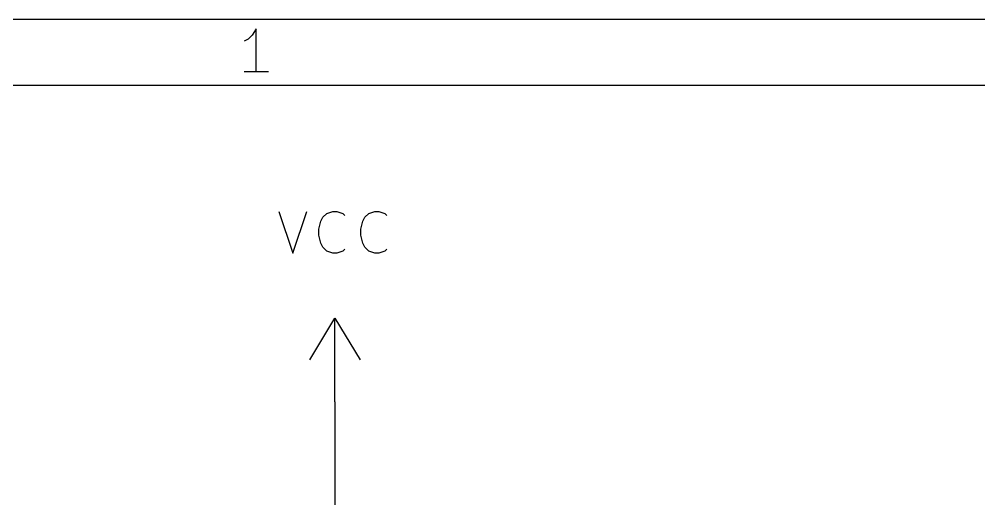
# Model space of a CAD drawing. Extents: x 0.4 to 16.1, y -11.3 to -0.4.
# Drawn here: x 1.123 to 2.268, y -0.966 to -0.394 of the extents above; entities that cross this region are included whole.
import ezdxf

# ---------------------------------------------------------------- set-up
doc = ezdxf.new("R2010")
doc.units = 0
doc.header["$MEASUREMENT"] = 0
for name, color, linetype in [('CYAN2', 4, 'CONTINUOUS'), ('GREEN3', 91, 'CONTINUOUS'), ('RED2', 1, 'CONTINUOUS')]:
    doc.layers.add(name, color=color, linetype=linetype)

msp = doc.modelspace()

# ---------------------------------------------------------------- linework, layer by layer
at = {"layer": 'CYAN2', "linetype": 'CONTINUOUS'}
for p, q in [((1.4333, -0.6228), (1.45, -0.6728)), ((1.45, -0.6728), (1.4667, -0.6228)), ((1.4857, -0.6299), (1.4905, -0.6252)), ((1.4905, -0.6252), (1.4976, -0.6228)), ((1.4976, -0.6228), (1.5024, -0.6228)), ((1.5024, -0.6228), (1.5095, -0.6252)), ((1.5095, -0.6252), (1.5119, -0.6276)), ((1.5357, -0.6299), (1.5405, -0.6252)), ((1.5405, -0.6252), (1.5476, -0.6228)), ((1.5476, -0.6228), (1.5524, -0.6228)), ((1.5524, -0.6228), (1.5595, -0.6252)), ((1.5595, -0.6252), (1.5619, -0.6276)), ((1.481, -0.6442), (1.4833, -0.6347)), ((1.4833, -0.6347), (1.4857, -0.6299)), ((1.531, -0.6442), (1.5333, -0.6347)), ((1.5333, -0.6347), (1.5357, -0.6299)), ((1.481, -0.6514), (1.481, -0.6442)), ((1.4833, -0.6609), (1.481, -0.6514)), ((1.531, -0.6514), (1.531, -0.6442)), ((1.5333, -0.6609), (1.531, -0.6514)), ((1.4857, -0.6657), (1.4833, -0.6609)), ((1.5357, -0.6657), (1.5333, -0.6609)), ((1.4905, -0.6704), (1.4857, -0.6657)), ((1.4976, -0.6728), (1.4905, -0.6704)), ((1.5024, -0.6728), (1.4976, -0.6728)), ((1.5095, -0.6704), (1.5024, -0.6728)), ((1.5119, -0.668), (1.5095, -0.6704)), ((1.5405, -0.6704), (1.5357, -0.6657)), ((1.5476, -0.6728), (1.5405, -0.6704)), ((1.5524, -0.6728), (1.5476, -0.6728)), ((1.5595, -0.6704), (1.5524, -0.6728)), ((1.5619, -0.668), (1.5595, -0.6704))]:
    msp.add_line(p, q, dxfattribs=at)
at = {"layer": 'GREEN3', "linetype": 'CONTINUOUS'}
msp.add_line((1.5, -0.85), (1.5, -1), dxfattribs=at)
at = {"layer": 'RED2', "linetype": 'CONTINUOUS'}
for p, q in [((0.3937, -0.3937), (16.1413, -0.3937)), ((1.4062, -0.4053), (1.4013, -0.4126)), ((1.4062, -0.4564), (1.4062, -0.4053)), ((1.3965, -0.4174), (1.3916, -0.4199)), ((1.4013, -0.4126), (1.3965, -0.4174)), ((1.4208, -0.4564), (1.3916, -0.4564)), ((0.4724, -0.4724), (16.0626, -0.4724)), ((1.47, -0.8), (1.5, -0.75)), ((1.5, -0.75), (1.53, -0.8)), ((1.5, -0.85), (1.5, -0.75))]:
    msp.add_line(p, q, dxfattribs=at)

doc.saveas('drawing.dxf')
